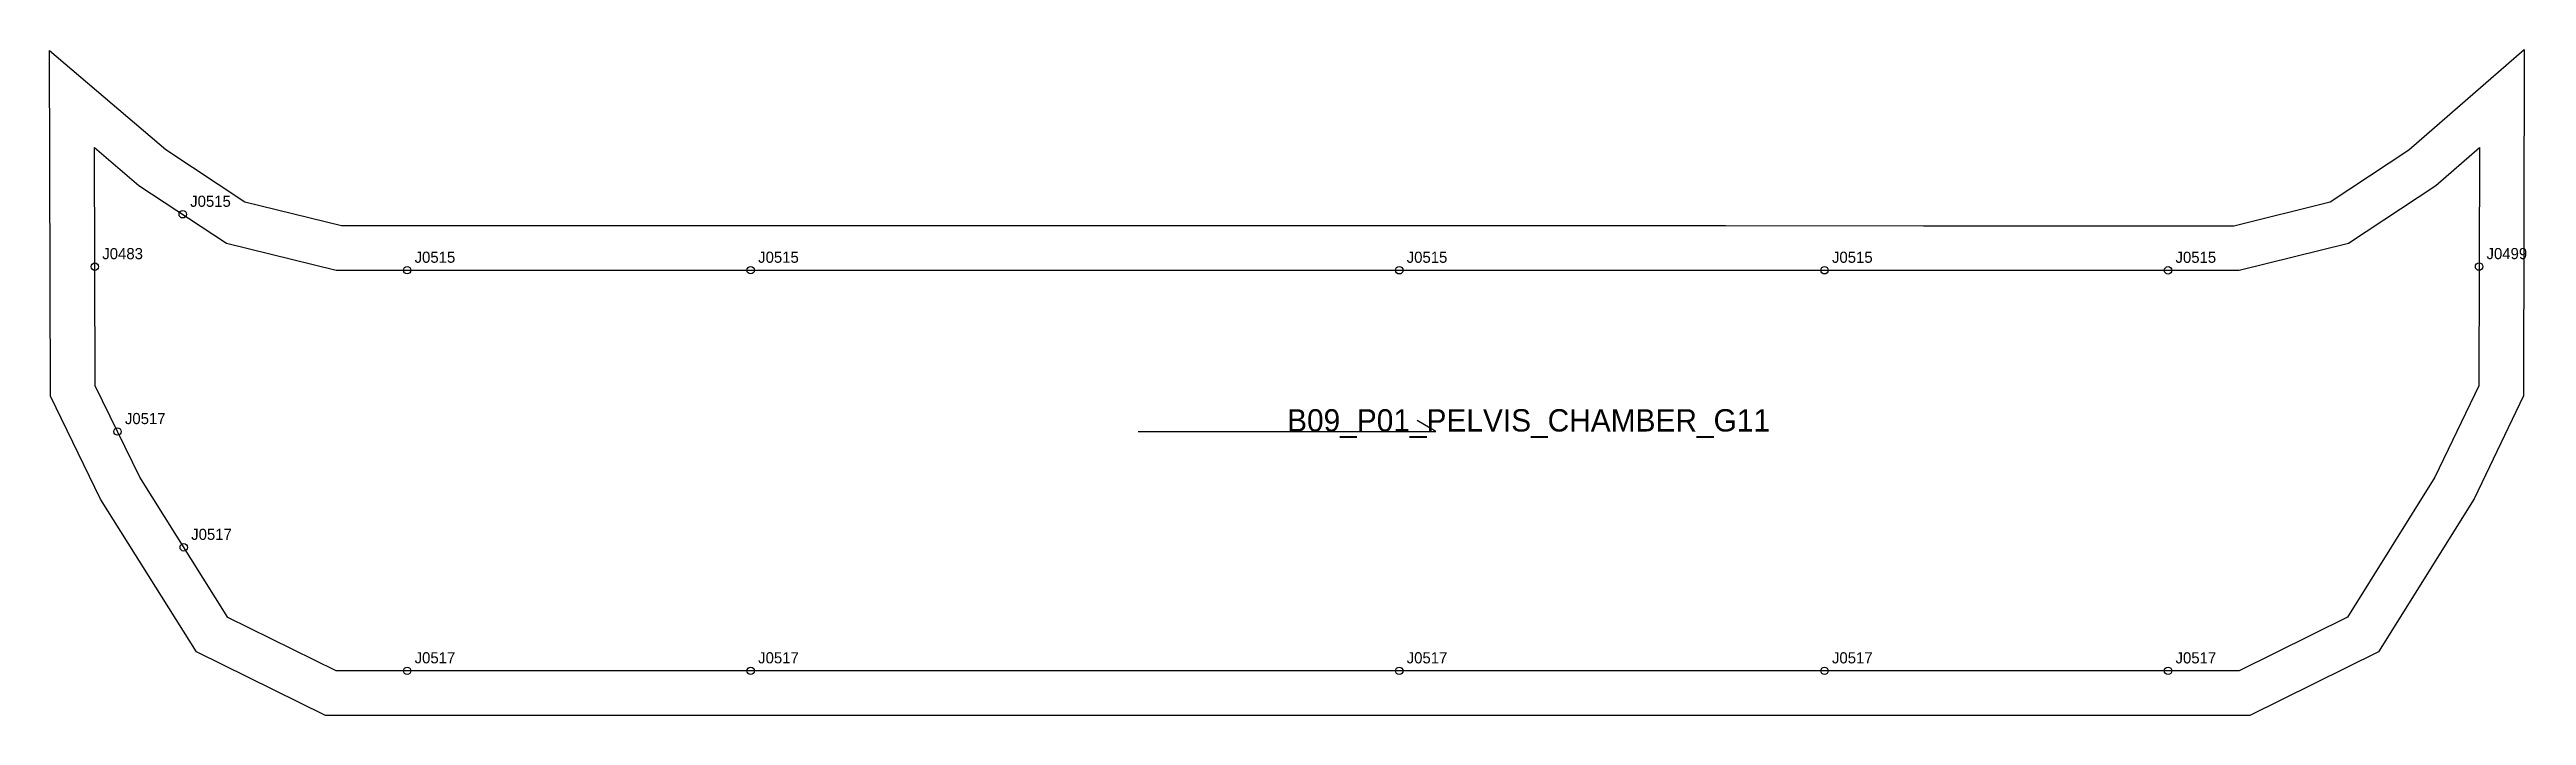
# Model space of a CAD drawing. Header units: millimetres. Extents: x -12 to 654, y -153 to 26.
import ezdxf

# ---------------------------------------------------------------- set-up
doc = ezdxf.new("R2010")
doc.units = ezdxf.units.MM
for name, color, linetype in [('CUT', 1, 'Continuous'), ('GRAIN', 3, 'Continuous'), ('LABEL', 7, 'Continuous'), ('NOTCH', 2, 'Continuous'), ('SEW', 5, 'Continuous')]:
    doc.layers.add(name, color=color, linetype=linetype)

msp = doc.modelspace()

# ---------------------------------------------------------------- linework, layer by layer
at = {"layer": 'CUT'}
msp.add_lwpolyline([(-12.08, 26.06), (19.15, -0.56), (40.4, -14.58), (66.38, -21), (103.17, -21), (149.79, -21), (202.97, -21), (260.68, -21), (320.69, -21.01), (380.71, -21.01), (438.42, -21.01), (491.6, -21.02), (538.22, -21.02), (575.01, -21.02), (600.94, -14.59), (622.02, -0.6), (653.1, 26.35), (652.84, -66.78), (639.6, -94.44), (613.93, -135.57), (579.28, -152.73), (538.22, -152.73), (491.6, -152.73), (438.42, -152.72), (380.71, -152.72), (320.7, -152.72), (260.68, -152.71), (202.97, -152.71), (149.79, -152.71), (103.17, -152.71), (62.12, -152.7), (27.46, -135.62), (1.66, -94.52), (-11.8, -66.86), (-12.08, 26.06)], close=True, dxfattribs=at)
at = {"layer": 'GRAIN'}
for p, q in [((280.56, -76.37), (360.56, -76.37)), ((360.56, -76.37), (355.56, -73.37))]:
    msp.add_line(p, q, dxfattribs=at)
at = {"layer": 'NOTCH'}
for centre in [(23.72, -17.95), (0.1, -32.04), (84.04, -33), (176.38, -33), (350.7, -33.01), (465.01, -33.01), (557.34, -33.02), (640.94, -32.02), (6.18, -76.38), (23.99, -107.52), (84.05, -140.71), (176.38, -140.71), (350.7, -140.72), (465.01, -140.72), (557.35, -140.73)]:
    msp.add_circle(centre, 1, dxfattribs=at)
at = {"layer": 'SEW'}
msp.add_lwpolyline([(0, 0), (11.93, -10.17), (35.52, -25.73), (64.92, -32.99), (103.17, -33), (149.79, -33), (202.97, -33), (260.68, -33), (320.69, -33.01), (380.71, -33.01), (438.42, -33.01), (491.6, -33.02), (538.22, -33.02), (576.47, -33.02), (605.85, -25.74), (629.3, -10.17), (641.03, 0), (640.84, -64.04), (629.07, -88.65), (605.56, -126.33), (576.47, -140.73), (538.22, -140.73), (491.6, -140.73), (438.42, -140.72), (380.71, -140.72), (320.7, -140.72), (260.68, -140.71), (202.97, -140.71), (149.79, -140.71), (103.18, -140.71), (64.92, -140.7), (35.82, -126.36), (12.16, -88.68), (0.19, -64.08)], close=True, dxfattribs=at)

# ---------------------------------------------------------------- texts
at = {"layer": 'LABEL'}
for s, height, p in [('J0515', 3, (25.72, -15.95)), ('J0483', 3, (2.1, -30.04)), ('J0515', 3, (86.04, -31)), ('J0515', 3, (178.38, -31)), ('J0515', 3, (352.7, -31.01)), ('J0515', 3, (467.01, -31.01)), ('J0515', 3, (559.34, -31.02)), ('J0499', 3, (642.94, -30.02)), ('J0517', 3, (8.18, -74.38)), ('B09_P01_PELVIS_CHAMBER_G11', 6, (320.56, -76.37)), ('J0517', 3, (25.99, -105.52)), ('J0517', 3, (86.05, -138.71)), ('J0517', 3, (178.38, -138.71)), ('J0517', 3, (352.7, -138.72)), ('J0517', 3, (467.01, -138.72)), ('J0517', 3, (559.35, -138.73))]:
    msp.add_text(s, height=height, dxfattribs=at).set_placement(p)

doc.saveas('drawing.dxf')
